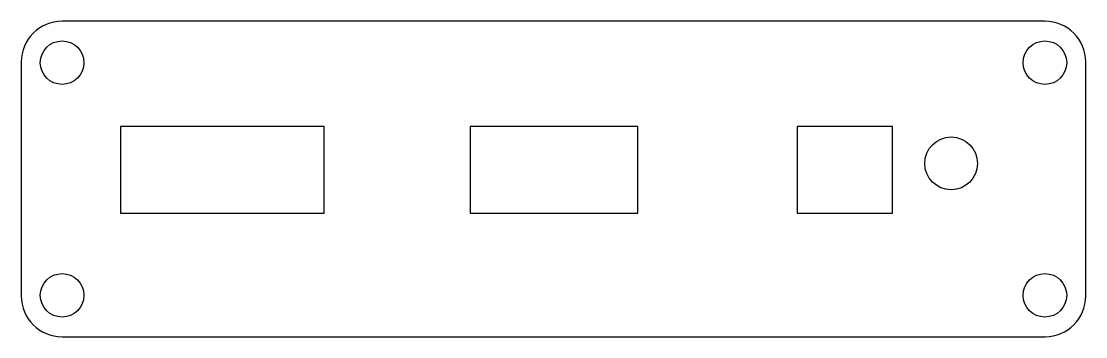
# Model space of a CAD drawing. Header units: millimetres. Extents: x 0 to 103, y 0 to 30.
import ezdxf

# ---------------------------------------------------------------- set-up
doc = ezdxf.new("R2010")
doc.units = ezdxf.units.MM

msp = doc.modelspace()

# ---------------------------------------------------------------- linework, layer by layer
at = {"color": 7, "linetype": 'Continuous', "lineweight": 25}
for p, q in [((98.94, 30.48), (3.94, 30.48)), ((0, 26.55), (0, 3.94)), ((102.87, 3.94), (102.87, 26.55)), ((29.28, 20.3), (9.58, 20.3)), ((9.58, 20.3), (9.58, 11.95)), ((29.28, 11.95), (29.28, 20.3)), ((59.59, 20.3), (43.39, 20.3)), ((43.39, 20.3), (43.39, 11.95)), ((59.59, 11.95), (59.59, 20.3)), ((84.19, 20.3), (74.98, 20.3)), ((74.98, 20.3), (74.98, 11.95)), ((84.19, 11.95), (84.19, 20.3)), ((9.58, 11.95), (29.28, 11.95)), ((43.39, 11.95), (59.59, 11.95)), ((74.98, 11.95), (84.19, 11.95)), ((3.94, 0), (98.94, 0))]:
    msp.add_line(p, q, dxfattribs=at)
for centre, radius in [((3.94, 26.48), 2.1), ((98.93, 26.48), 2.1), ((89.86, 16.75), 2.55), ((3.94, 4), 2.1), ((98.93, 4), 2.1)]:
    msp.add_circle(centre, radius, dxfattribs=at)
for centre, start, end in [((3.94, 26.55), 90, 180), ((98.94, 26.55), 0, 90), ((3.94, 3.94), 180, 270), ((98.94, 3.94), 270, 0)]:
    msp.add_arc(centre, 3.94, start, end, dxfattribs=at)

doc.saveas('drawing.dxf')
